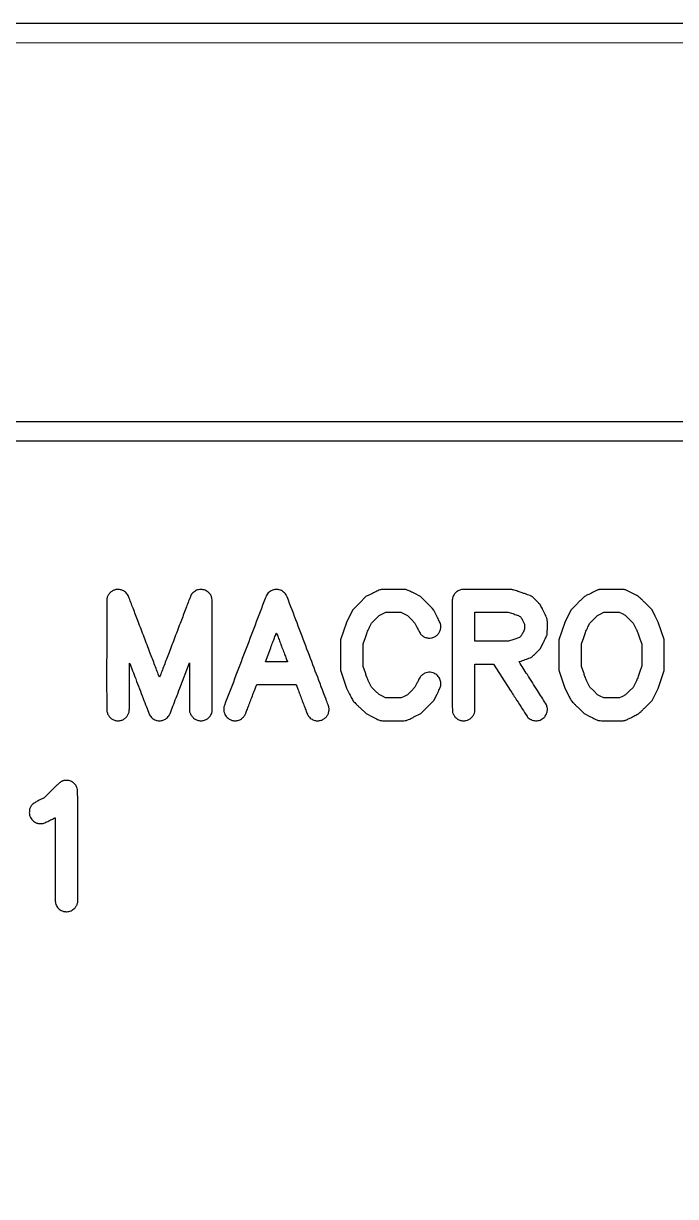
# Model space of a CAD drawing. Extents: x 980 to 25457, y 984 to 49020.
# Drawn here: x 16781 to 20272, y 42737 to 49020 of the extents above; entities that cross this region are included whole.
import ezdxf

# ---------------------------------------------------------------- set-up
doc = ezdxf.new("R2010")
doc.units = 0

msp = doc.modelspace()

# ---------------------------------------------------------------- linework, layer by layer
for points in [[(25353.176636, 36563.461695, -0.000001), (25352.040197, 20064.737908)], [(981.025332, 39243.286233, 0.000001), (980.725995, 36638.380945, 0.000022), (980.440705, 32466.957132, 0.000002), (980.203828, 20941, 0.000003), (980.107189, 12237.212398, 0.000012), (980.209361, 6804.802998)], [(1083.221486, 6831.128539, -0.000012), (1083.127559, 12273.089819, -0.000003), (1083.236026, 20942, -0.000002), (1083.488164, 32350.921193, -0.000022), (1083.779877, 36579.793336, -0.000001), (1084.083373, 39239.060792, -0.032823)], [(1895.500479, 7922.608607, -0.000003), (1895.516153, 10549.853821, -0.000001), (1895.574114, 14934.526042, -0.000001), (1895.654924, 19974.475505, -0.000001), (1895.750479, 25038.650259)], [(25455.283853, 8026.2, 0.000006), (25455.447111, 13939.785085, 0.000004), (25455.5, 20957, 0.000003), (25455.451202, 30583.274766, 0.000015), (25455.249846, 35648.33495)], [(23837.04827, 49018.908979, 0.000001), (21675.802621, 49019.17901, 0.000024), (18681.279442, 49019.402857, 0.000005), (13233.5, 49019.49605, 0.000002), (9165.520775, 49019.509787, 0.000004), (5739.221875, 49019.480206)], [(24540.017364, 25078.057967, 0.000003), (24540.072189, 18212.977995, 0.000025)], [(1792.666637, 28542.695892, 0.000006), (1792.411049, 24569.503036, 0.000003), (1792.195825, 19883.965567, 0.000004), (1792.047621, 15244.749166, 0.000006), (1792, 11426.463451)], [(24642.699465, 18970.575659, 0.000004), (24643, 25073.957926)], [(23728.367996, 45337.206403, 0.000002), (23728.354216, 42876.105371, 0.000002), (23728.361756, 40416.175094, 0.019036)], [(2708.027317, 40429.777448, 0.000002), (2708.046285, 42874.87655, 0.000002), (2708.048936, 45320.157135, 0.014115)], [(23830.974531, 40438.62303, -0.000002), (23830.960256, 42874.830485, -0.000002), (23830.963185, 45310.710508, -0.013332)], [(12051.548069, 39716.029399, -0.00001), (12051.5, 42063, -0.000006), (12051.536126, 44876.122581, -0.000097), (12051.7509, 45853.819334, -0.000018), (12052.019541, 46450.469818, -0.032265), (12053.323218, 46470.5, -0.04562), (12068.813548, 46539.551096, -0.049295), (12096.32043, 46602.775652, -0.049661), (12135.455154, 46658.993885, -0.047603), (12185.417299, 46707.276368, -0.038875), (12229.243921, 46736.968428, -0.037596), (12277.620179, 46759.896312, -0.037267), (12329.30938, 46775.486429, -0.036713), (12383, 46783.328937, -0.017902), (12386.712464, 46783.462085), (13824.671875, 46783.53447, -0.00001), (15406.434288, 46783.581334, -0.000006), (17284.5, 46783.575087, -0.000006), (20407.841099, 46783.489704, -0.000086), (21503.734234, 46783.258111, -0.000014), (22175.694161, 46782.981786, -0.033171)], [(22188.118441, 46885.898062, 0.000002), (21154.696275, 46886.184515, 0.00005), (19747.966021, 46886.42952, 0.00001), (17285.5, 46886.561405, 0.000015), (15404.375221, 46886.565599, 0.000025), (13819.1125, 46886.440676), (12379.739295, 46886.253476, 0.019829), (12371.5, 46885.925507, 0.02688), (12320.362013, 46879.074121, 0.027816), (12270.847225, 46866.823059, 0.027964), (12223.244531, 46849.226176, 0.027823), (12177.81978, 46826.401388, 0.061182), (12088.207502, 46759.196883, 0.061636), (12017.776666, 46672.456937, 0.06151), (11970.502621, 46570.99453, 0.060488), (11948.985865, 46460.5, 0.017832), (11948.415956, 46444.603584, 0.000002), (11948.240306, 45424.10039, 0.000048), (11948.14474, 44107.371698, 0.000013), (11948.246262, 42052.5, 0.000007), (11948.492302, 39326.436677, 0.00009)], [(22164.7084, 37341.415556, -0.000002), (21019.046627, 37341.238715, -0.000042)], [(14149.329828, 37238.536381, 0.000006), (17280.5, 37238.5, 0.000006), (20411.670172, 37238.536381, 0.000086)], [(22508.880463, 44165.819171, -0.000013), (22508.780506, 42053, -0.000007), (22508.543026, 39306.679332, -0.000092)], [(22508.594957, 46441.130711, -0.000003), (22508.777433, 45460.46859, -0.000051)], [(19548.368716, 37341.140756, -0.000012), (17271, 37341.236673, -0.000007), (14300.26361, 37341.473702, -0.000076)], [(12052.00554, 37671.867799, -0.000004), (12051.750672, 38512.850261, -0.000064)], [(2686.03872, 48916.948282), (13227.892158, 48916.783512), (23779.430497, 48916.615531, -0.007403)], [(13126.940203, 37341.762377, -0.000008), (12380.837768, 37342.071856, -0.035149)]]:
    msp.add_lwpolyline(points, format="xyb")
for points in [[(17271.547322, 45986.519385, 0.063975), (17257.134964, 45980.320808, 0.062449), (17244.626698, 45970.63945, 0.062007), (17234.822809, 45958.098741, 0.061453), (17228.357311, 45943.5, 0.07041), (17227.146749, 45935.67969, 0.001484), (17226.753613, 45896.447748, 0.001399), (17226.464192, 45828.408492, 0.000103), (17226.231245, 45642, 0.000228), (17226.154853, 45511.905122, 0.000611), (17226.255911, 45419.234534, 0.000158), (17226.448275, 45346.052121, 0.031893), (17226.932232, 45338.808176, 0.066323), (17231.477585, 45321.920709, 0.071101), (17240.220615, 45307.246723, 0.071656), (17252.655773, 45295.698662, 0.068994), (17268, 45287.950798, 0.044059), (17275.467789, 45286.109388, 0.026617), (17284.540593, 45285.194716, 0.026676), (17293.598534, 45285.249831, 0.046677), (17301.006336, 45286.389953, 0.066667), (17316.640091, 45292.618569, 0.067255), (17330.032141, 45302.72715, 0.067494), (17340.223237, 45315.991205, 0.067959), (17346.484968, 45331.460099, 0.056446), (17347.375298, 45337.958914, 0.002983), (17347.740528, 45358.931211, 0.002474), (17347.965152, 45393.487939, 0.000329), (17348.030409, 45466.460099, -0.000551), (17348.101806, 45519.873477, -0.001255), (17348.301292, 45560.196181, -0.000151), (17348.562138, 45593.815563, -0.761863), (17348.980905, 45593.927249, -0.04078), (17349.61815, 45592.600661, -0.000025), (17364.790392, 45553.043948, -0.000317), (17381.655609, 45508.983335, -0.000194), (17401.508395, 45456.958599, 0.000512), (17421.504913, 45404.657153, 0.0008), (17438.831816, 45359.692275, 0.000204), (17454.054556, 45320.423272, 0.029876), (17456.096882, 45315.969609, 0.051544), (17461.978625, 45307.235995, 0.044216), (17469.807569, 45299.386134, 0.043585), (17479.022783, 45292.928389, 0.04655), (17489.02257, 45288.329017, 0.040995), (17497.003789, 45286.238978, 0.029303), (17506.178023, 45285.173819, 0.02956), (17515.275125, 45285.192984, 0.04623), (17523.006336, 45286.389953, 0.05403), (17535.458166, 45290.991067, 0.051253), (17546.875581, 45298.218146, 0.052255), (17556.3797, 45307.455268, 0.061514), (17563.173665, 45318, 0.020034), (17565.687185, 45323.792243, 0.000231), (17580.814249, 45362.920886, 0.000707), (17598.202294, 45408.149892, 0.000461), (17618.145908, 45460.390251), (17669.5, 45595.280501), (17670, 45464.390251), (17670.5, 45333.5), (17673.170265, 45326.192101, 0.072609), (17682.311596, 45309.269896, 0.078061), (17695.721822, 45296.142523, 0.078844), (17712.387064, 45287.853132, 0.076199), (17731, 45285, 0.076427), (17749.696074, 45287.874564, 0.079909), (17766.35246, 45296.222458, 0.079125), (17779.677983, 45309.457517, 0.072915), (17788.685946, 45326.538132), (17791.5, 45334.5), (17791.77686, 45633.5, 0.000145), (17791.921451, 45860.876176, 0.005212), (17791.391673, 45913.438109, 0.022507), (17789.685928, 45939.438464, 0.085753), (17785.184087, 45955, 0.022058), (17783.05739, 45958.922667, 0.024326), (17780.656318, 45962.512206, 0.022269), (17777.733978, 45966.105925, 0.013947), (17774.018121, 45970.053685, 0.043026), (17764.467814, 45978.126554, 0.055189), (17754.406511, 45983.695063, 0.055329), (17743.391817, 45986.918318, 0.043562), (17731, 45988, 0.043561), (17718.5826, 45986.916113, 0.055624), (17707.567012, 45983.685619, 0.055303), (17697.485578, 45978.087536, 0.042357), (17687.853517, 45969.940774, 0.013191), (17684.018901, 45965.887662, 0.023616), (17681.122405, 45962.335715, 0.026364), (17678.795634, 45958.816356, 0.022559), (17676.718261, 45954.887089, 0.018584), (17674.202577, 45949.003682, 0.000086), (17650.228314, 45886.587145, 0.000406), (17623.043185, 45815.602587, 0.000257), (17591.438848, 45732.75, -0.000222), (17560.035142, 45650.406084, -0.00037), (17533.505567, 45581.089019, -0.000006), (17509.394666, 45518.232922, -0.320683), (17509.074105, 45518.021127, -0.300609), (17508.753617, 45518.250321, -0.000006), (17484.608578, 45581.259529, -0.000359), (17458.041517, 45650.740687, -0.000215), (17426.593393, 45733.271127, 0.000369), (17394.919766, 45816.316373, 0.000584), (17367.619952, 45887.486134, 0.000127), (17343.539809, 45949.996544, 0.025921), (17340.850529, 45956.022095, 0.051221), (17334.912529, 45965.205797, 0.043795), (17326.938879, 45973.530634, 0.043761), (17317.629787, 45980.345761, 0.050923), (17307.722781, 45985.042713, 0.054953), (17300.290676, 45986.792009, 0.020145), (17289.519076, 45987.667314, 0.01996), (17278.778358, 45987.676791, 0.059913)], [(18120, 45986.391799, 0.055057), (18107.629849, 45981.561307, 0.052854), (18096.426699, 45974.094215, 0.053397), (18087.140316, 45964.528724, 0.058753), (18080.431096, 45953.5, 0.016374), (18074.99849, 45940.521077, 0.000017), (17966.232733, 45654.713926, 0.000009), (17856.35144, 45365.929416, 0.031296), (17854.140546, 45358.80718, 0.043554), (17853.264047, 45353.060868, 0.019378), (17853.068045, 45345.395257, 0.019423), (17853.475481, 45337.571174, 0.035184), (17854.504006, 45331.246432, 0.059996), (17858.957618, 45319.098395, 0.052757), (17866.324661, 45307.771563, 0.052564), (17875.930666, 45298.198329, 0.058532), (17887, 45291.231739, 0.020079), (17894.074088, 45288.20205, 0.034149), (17900.226575, 45286.3243, 0.035019), (17906.467745, 45285.330279, 0.022467), (17913.799221, 45285.014781, 0.040686), (17923.982909, 45285.864506, 0.042481), (17933.743277, 45288.351397, 0.042103), (17943.020249, 45292.47816, 0.03859), (17951.765835, 45298.206133, 0.03658), (17955.84718, 45301.859481, 0.018186), (17960.48568, 45307.030336, 0.018187), (17964.740363, 45312.53009, 0.036221), (17967.614751, 45317.221904, 0.027129), (17968.624504, 45319.464895, 0.000149), (17977.113233, 45341.451017, 0.000649), (17986.750299, 45366.53041, 0.000412), (17997.912493, 45395.763873, -0.000152), (18009.082342, 45425.063125, -0.000235), (18018.746526, 45450.354075, -0.000068), (18027.168858, 45472.355112, -0.007651), (18028.328612, 45475.25), (18029.897947, 45479), (18134.91379, 45479, -0.000301), (18200.170374, 45478.960758, -0.003828), (18224.680781, 45478.74361, -0.003471), (18238.998398, 45478.407692, -0.268689), (18240.864046, 45477.25, -0.031175), (18241.519154, 45475.81441, -0.000068), (18250.096242, 45453.411791, -0.000463), (18259.725858, 45428.179855, -0.000288), (18270.980642, 45398.556096, 0.000639), (18282.337717, 45368.726144, 0.000969), (18292.293912, 45342.826463, 0.000348), (18300.937021, 45320.518308, 0.024678), (18302.557219, 45316.887084, 0.055435), (18308.358339, 45308.028429, 0.043482), (18316.419213, 45299.838296, 0.042847), (18325.923075, 45293.041909, 0.049314), (18336.02257, 45288.329017, 0.040995), (18344.003789, 45286.238978, 0.029303), (18353.178023, 45285.173819, 0.02956), (18362.275125, 45285.192984, 0.04623), (18370.006336, 45286.389953, 0.067735), (18385.968487, 45292.788777, 0.069261), (18399.505823, 45303.183363, 0.069727), (18409.618515, 45316.810027, 0.07019), (18415.568075, 45332.661384, 0.037925), (18416.844907, 45341.523048, 0.039619), (18416.739834, 45350.345496, 0.037114), (18415.20709, 45359.533487, 0.026659), (18412.202575, 45369.5, 0.004214), (18400.775887, 45400.368803, 0.000028), (18298.805923, 45668.819889, 0.000006), (18192.55601, 45948.481951, 0.02134), (18189.839593, 45954.805016, 0.058748), (18183.093681, 45965.427545, 0.052467), (18173.826228, 45974.646949, 0.051829), (18162.719977, 45981.834798, 0.054267), (18150.539901, 45986.452872, 0.043933), (18143.946144, 45987.558731, 0.020092), (18135.218409, 45987.892108, 0.020075), (18126.512115, 45987.524977, 0.04503)], [(18700, 45988.044876, 0.034401), (18691.992637, 45986.562354, 0.034582), (18684.278614, 45983.997585, 0.016381), (18673.227442, 45979.02424, 0.002018), (18649.516266, 45967.286241), (18614.5, 45949.775447), (18579.362799, 45914.637724), (18544.225597, 45879.5), (18527.187964, 45845.432046), (18510.15033, 45811.364092), (18494.325165, 45764.932046), (18478.5, 45718.5), (18478.5, 45637), (18478.5, 45555.5), (18494.384106, 45508), (18510.268211, 45460.5), (18526.542426, 45427.995773, 0.003378), (18533.066516, 45415.182267, 0.004428), (18539.207973, 45403.572154, 0.003276), (18544.497648, 45393.934558, 0.041358), (18546.806028, 45390.495773, 0.026008), (18549.671609, 45387.266925, 0.001478), (18559.053223, 45377.799073, 0.00226), (18570.309547, 45366.607886, 0.001656), (18582.896487, 45354.288306), (18614.997559, 45323.076612), (18650.24878, 45305.513213, 0.002967), (18664.526602, 45298.504956, 0.004401), (18677.126166, 45292.549241, 0.003267), (18687.522417, 45287.828687, 0.044305), (18691.460099, 45286.474907, 0.048521), (18696.901437, 45285.676865, 0.006828), (18708.25071, 45285.279446, 0.004527), (18726.494468, 45285.05516, 0.00081), (18760.543317, 45285, 0.001071), (18789.975435, 45285.063073, 0.003188), (18810.142614, 45285.278092, 0.002881), (18824.532714, 45285.606223, 0.041948), (18829.583219, 45286.176343, 0.050927), (18833.939309, 45287.514402, 0.006873), (18842.711467, 45291.363965, 0.006238), (18854.769323, 45297.03697, 0.002352), (18871.5, 45305.262407), (18907.5, 45323.17213), (18942.635277, 45358.336065), (18977.770555, 45393.5), (18994.902926, 45428, 0.002891), (19002.085815, 45442.676844, 0.005059), (19007.840179, 45454.924185, 0.004533), (19012.173786, 45464.626977, 0.041441), (19013.662628, 45469, 0.095744), (19014.890192, 45491.539451, 0.092374), (19007.685928, 45513.226573, 0.092734), (18993.187307, 45530.797573, 0.097431), (18973.55062, 45541.56908, 0.059398), (18958.507373, 45544.443743, 0.062804), (18943.500501, 45543.613272, 0.062915), (18929.192397, 45539.086851, 0.059965), (18916.204112, 45531.090696, 0.047278), (18910.248749, 45525.360695, 0.034035), (18904.720316, 45517.968683, 0.021862), (18898.359553, 45507.122286, 0.005999), (18889.30417, 45489.5), (18876.834523, 45464.5), (18856.667261, 45444.172867), (18836.5, 45423.845735), (18819.761108, 45415.422867), (18803.022216, 45407), (18761.500584, 45407), (18719.978952, 45407), (18702.239476, 45415.922696), (18684.5, 45424.845392), (18664.333186, 45445.172696), (18644.166372, 45465.5), (18633.436731, 45487, -0.006509), (18627.042869, 45500.240629, -0.014517), (18622.606713, 45510.508438, -0.01139), (18618.176739, 45522.421562, -0.002701), (18611.353545, 45542.483697), (18600, 45576.467394), (18600, 45636.598879), (18600, 45696.730364), (18611.91055, 45731.695973, -0.002682), (18618.851173, 45751.718946, -0.010093), (18623.5219, 45764.157191, -0.013214), (18628.022216, 45774.630723, -0.007486), (18633.993796, 45787.080791), (18644.166493, 45807.5), (18664.833246, 45828.327219), (18685.5, 45849.154438), (18703.239476, 45858.077219), (18720.978952, 45867), (18761, 45867), (18801.021048, 45867), (18818.860095, 45858.070035), (18836.699141, 45849.140069), (18856.415276, 45828.820035), (18876.13141, 45808.5), (18889.034747, 45782.890268, 0.004416), (18894.321305, 45772.624484, 0.00513), (18899.53547, 45762.957289, 0.004588), (18904.103938, 45754.867588, 0.030345), (18906.662311, 45750.995923, 0.072585), (18918.072281, 45739.679457, 0.06684), (18932.55188, 45731.714846, 0.066452), (18948.702332, 45727.819031, 0.070193), (18965, 45728.408718, 0.07178), (18981.418359, 45733.84298, 0.070145), (18995.774201, 45743.72794, 0.070311), (19006.810133, 45757.172255, 0.072706), (19013.535322, 45773, 0.040745), (19014.886384, 45780.633267, 0.02781), (19015.222418, 45789.441628, 0.027938), (19014.582077, 45798.157567, 0.043665), (19012.967343, 45805.5, 0.030573), (19011.313318, 45809.830173, 0.002963), (19006.608068, 45820.037811, 0.003753), (19000.830427, 45832.141554, 0.002959), (18994.399857, 45845.160634), (18978.026496, 45877.821268), (18968.626375, 45888.160634, 0.007686), (18963.36239, 45893.77473, 0.001738), (18954.243372, 45903.140069, 0.0018), (18943.64559, 45913.87111, 0.001746), (18932.863127, 45924.635345), (18906.5, 45950.770691), (18872, 45967.904886, 0.002837), (18858.348346, 45974.58858, 0.003786), (18845.871875, 45980.49335, 0.002671), (18835.35762, 45985.304278, 0.038511), (18831.5, 45986.698446, 0.050225), (18826.063523, 45987.628579, 0.010113), (18816.250987, 45988.10839, 0.005474), (18799.822998, 45988.398943, 0.000774), (18766, 45988.574431, 0.001202), (18742.731916, 45988.603196, 0.001714), (18722.06875, 45988.508231, 0.000941), (18704.599165, 45988.335197, 0.025633)], [(19130.5, 45987.964015, 0.081698), (19111.826709, 45982.759702, 0.080358), (19095.684647, 45971.829446, 0.080254), (19083.795706, 45956.353159, 0.081177), (19077.44334, 45937.980569, 0.040905), (19076.55855, 45928.078917, 0.000866), (19076.282289, 45878.964917, 0.001068), (19076.144021, 45800.314202, 0.000139), (19076.253926, 45632.49183, 0.000112), (19076.463773, 45450.972209, 0.001288), (19076.745929, 45379.627816, 0.001063), (19077.113871, 45337.121443, 0.072882), (19078.228883, 45330.045343, 0.055006), (19084.383078, 45315.951289, 0.058093), (19093.37156, 45303.819555, 0.059603), (19104.673946, 45294.337877, 0.063801), (19117.646654, 45288.046915, 0.041695), (19125.352753, 45286.154942, 0.026952), (19134.49509, 45285.205126, 0.027104), (19143.560495, 45285.246509, 0.046844), (19151.006336, 45286.389953, 0.058906), (19165.317824, 45291.836941, 0.062584), (19177.646368, 45300.38689, 0.061855), (19187.590704, 45311.819688, 0.05538), (19194.877182, 45325.758449), (19197.5, 45332.5), (19197.772003, 45460.759237), (19198.044007, 45589.018473), (19248.117781, 45588.759237), (19298.191556, 45588.5), (19386.932468, 45449.258033, 0.000477), (19421.243893, 45395.533695, 0.000752), (19450.807799, 45349.492819, 0.000171), (19476.825604, 45309.138364, 0.031895), (19479.765506, 45305.163046, 0.057905), (19488.151106, 45297.279091, 0.05067), (19498.4917, 45291.113766, 0.04924), (19510.167823, 45287.009938, 0.04819), (19522.506336, 45285.229889, 0.047099), (19535.524957, 45285.844241, 0.057417), (19547.31947, 45288.931274, 0.057484), (19558.092161, 45294.615749, 0.047372), (19568.07693, 45302.941775, 0.07799), (19579.649994, 45318.968854, 0.082909), (19585.450991, 45337.440411, 0.08294), (19584.935334, 45356.78871, 0.078127), (19578.197481, 45375.357544, 0.015125), (19575.887694, 45379.261429, 0.000111), (19555.699569, 45411.125674, 0.00042), (19532.538958, 45447.595947, 0.000269), (19505.591649, 45489.90007, -0.000209), (19478.803951, 45531.942388, -0.000342), (19456.164706, 45567.560412, -0.000024), (19435.8289, 45599.606262, -0.049793), (19435.304039, 45600.65007, -0.027002), (19435.136798, 45601.167853, -0.050101), (19435.067257, 45601.603458, -0.0775), (19435.095919, 45601.899551, -0.342414), (19435.2254, 45602, 0.084884), (19437.913152, 45602.459608, 0.000347), (19466.52016, 45612.560305, 0.000775), (19493.868805, 45622.285811, 0.035142), (19499.359265, 45624.694826, 0.053418), (19502.76893, 45626.980056, 0.009701), (19508.518428, 45631.988228, 0.008381), (19516.114341, 45639.103794, 0.00349), (19526.135091, 45648.947769), (19547.770183, 45670.5), (19564.520503, 45703.987031, 0.00152), (19571.087111, 45717.215292, 0.002035), (19576.958195, 45729.256681, 0.00141), (19581.812032, 45739.388362, 0.021231), (19583.339857, 45742.987031, 0.050013), (19584.523756, 45747.453708, 0.025475), (19585.15159, 45753.232886, 0.010713), (19585.499027, 45762.920584, 0.001148), (19585.771629, 45785.399216, 0.00149), (19585.912253, 45805.929282, 0.008206), (19585.77344, 45816.996426, 0.015218), (19585.345945, 45824.186408, 0.032284), (19584.488759, 45829.695127, 0.038849), (19582.912539, 45834.853191, 0.011328), (19579.701037, 45842.515574, 0.008001), (19574.686316, 45853.291915, 0.002498), (19566.826004, 45869.295911, 0.003003), (19560.378181, 45882.06695, 0.003788), (19554.251695, 45893.802549, 0.003021), (19548.982424, 45903.569524, 0.030182), (19546.512009, 45907.5, 0.028956), (19543.802318, 45910.855139, 0.00465), (19538.08482, 45917.034834, 0.005128), (19531.200968, 45924.189277, 0.004481), (19523.85758, 45931.533478, 0.003546), (19513.963792, 45941.115673, 0.014161), (19507.698043, 45946.768163, 0.022902), (19502.942852, 45950.457709, 0.035581), (19498.5, 45953.1387, 0.02948), (19493.768534, 45955.211306, 0.002113), (19480.295256, 45960.124874, 0.002963), (19464.157319, 45965.82527, 0.002234), (19446.35619, 45971.905781, 0.00146), (19421.955341, 45980.039808, 0.007157), (19408.089063, 45984.398083, 0.012405), (19398.947095, 45986.883048, 0.033959), (19392.35619, 45988.032793, 0.026061), (19377.550014, 45988.813884, 0.000215), (19261.301737, 45988.833274, 0.000208), (19144.869909, 45988.754206, 0.026926)], [(19867.352065, 45988.012728, 0.009693), (19864.332976, 45987.619572, 0.008314), (19861.172292, 45987.091625, 0.008399), (19858.317384, 45986.516072, 0.023675), (19856.352065, 45985.986778, 0.038263), (19849.30368, 45983.114971, 0.001183), (19821.316882, 45969.04764, 0.001553), (19794.011291, 45955.135017, 0.026572), (19785.322675, 45950.073709, 0.04238), (19781.512713, 45947.084231, 0.003115), (19771.840299, 45937.95986, 0.00412), (19760.027927, 45926.489233, 0.002578), (19746.38072, 45912.876942), (19713.26144, 45879.5), (19696.155218, 45845.330989), (19679.048995, 45811.161979), (19663.274498, 45764.830989), (19647.5, 45718.5), (19647.5, 45637), (19647.5, 45555.5), (19663.390262, 45508), (19679.280523, 45460.5), (19694.761148, 45429.5, 0.001996), (19700.938965, 45417.251453, 0.002601), (19706.69604, 45406.093406, 0.001933), (19711.604163, 45396.788783, 0.023902), (19713.651819, 45393.349893, 0.045017), (19716.280908, 45390.06412, 0.00228), (19725.824361, 45380.209527, 0.003634), (19737.320188, 45368.616472, 0.002623), (19750.301685, 45355.848796), (19783.541504, 45323.497807), (19816.131657, 45306.742898, 0.001774), (19829.043353, 45300.162688, 0.002331), (19840.878374, 45294.253074, 0.001698), (19850.835478, 45289.381001, 0.02222), (19854.610905, 45287.752518, 0.060048), (19860.078014, 45286.398145, 0.021672), (19868.072976, 45285.760762, 0.007302), (19882.758311, 45285.443284, 0.000472), (19925.5, 45285.183893, 0.000989), (19956.910464, 45285.085014, 0.003335), (19977.445079, 45285.197945, 0.003649), (19991.587171, 45285.4733, 0.036095), (19997.5, 45286.06014, 0.044058), (20002.540129, 45287.396295, 0.017383), (20009.204396, 45290.073282, 0.010075), (20019.089037, 45294.68911, 0.002127), (20036.141849, 45303.165073, 0.002007), (20048.687391, 45309.530623, 0.002553), (20060.209736, 45315.509774, 0.001996), (20069.823043, 45320.609847, 0.021151), (20073.641849, 45322.868199, 0.041896), (20077.449214, 45325.823683, 0.002907), (20087.392951, 45335.080734, 0.003975), (20099.43158, 45346.60133, 0.002588), (20113.159288, 45360.087896), (20146.818575, 45393.5), (20163.027727, 45425.926632), (20179.236878, 45458.353264), (20195.368439, 45505.926632), (20211.5, 45553.5), (20211.5, 45636.5), (20211.5, 45719.5), (20195.673964, 45765.934636), (20179.847928, 45812.369271), (20163.303991, 45845.434636), (20146.760055, 45878.5), (20112.630028, 45912.835397, 0.001719), (20099.262791, 45926.190929, 0.002486), (20087.350696, 45937.894096, 0.001277), (20077.178507, 45947.738521, 0.04085), (20074.5, 45949.925943, 0.033488), (20065.451497, 45955.303384, 0.002015), (20037.15411, 45969.508135, 0.00159), (20008.207175, 45983.778609, 0.0463), (20000.5, 45986.699948, 0.050342), (19995.05054, 45987.630769, 0.010022), (19985.169452, 45988.110732, 0.005433), (19968.617467, 45988.402542, 0.000766), (19934.5, 45988.581017, 0.001263), (19910.994231, 45988.608576, 0.001777), (19890.025294, 45988.505642, 0.001036), (19872.342923, 45988.319345, 0.02438)], [(19405.954566, 45856.848481, -0.006603), (19430.851022, 45848.182865, -0.074665), (19440.003191, 45843.216107, -0.099784), (19446.251846, 45836.17191, -0.015651), (19455.118912, 45819.762453), (19464, 45802.021048), (19464, 45788.499416), (19464, 45774.977784), (19455.587147, 45758.238892, -0.005259), (19451.00736, 45749.36057, -0.018221), (19447.777574, 45743.761196, -0.027182), (19444.943833, 45739.740925, -0.032277), (19441.837147, 45736.289384), (19436.5, 45731.078769), (19406.778909, 45721.039384), (19377.057819, 45711), (19287.528909, 45711), (19198, 45711), (19198, 45789), (19198, 45867), (19286.749739, 45867), (19375.499477, 45867)], [(19986.261761, 45858.899058), (20002.5, 45850.798116), (20023.836247, 45829.649058), (20045.172495, 45808.5), (20056.19598, 45786.539402, -0.006413), (20062.766918, 45773.019225, -0.014125), (20067.359314, 45762.490992, -0.011051), (20071.978202, 45750.255766, -0.002628), (20079.109733, 45729.677907), (20091, 45694.777009), (20091, 45636.622881), (20091, 45578.468753), (20079.146471, 45542.984376, -0.002438), (20071.887626, 45521.601962, -0.011757), (20067.415701, 45509.562955, -0.015341), (20062.936736, 45499.253467, -0.006245), (20056.241822, 45485.5), (20045.190703, 45463.5), (20024.345351, 45443.434916), (20003.5, 45423.369832), (19987.582643, 45415.184916), (19971.665287, 45407), (19929.821535, 45407), (19887.977784, 45407), (19871.238892, 45415.422953), (19854.5, 45423.845905), (19833.833107, 45444.672953), (19813.166215, 45465.5), (19802.436652, 45487, -0.006509), (19796.042878, 45500.240554, -0.014516), (19791.606698, 45510.50848, -0.01139), (19787.176682, 45522.421739, -0.002701), (19780.353545, 45542.483697), (19769, 45576.467394), (19769, 45636.598879), (19769, 45696.730364), (19780.910071, 45731.69457, -0.002616), (19787.973337, 45752.080081, -0.010698), (19792.588983, 45764.336449, -0.01398), (19797.097318, 45774.72292, -0.007039), (19803.332345, 45787.579388), (19813.844547, 45808.5), (19834.314934, 45828.883608), (19854.785321, 45849.267217), (19871.64266, 45858.029714), (19888.5, 45866.792211), (19929.261761, 45866.896105), (19970.023522, 45867)], [(18164.95376, 45677.984023, -0.000459), (18176.045167, 45648.674537, -0.000763), (18185.332581, 45623.949804, -0.000026), (18193.691628, 45601.589454, -0.293816), (18193.6275, 45601.294166, -0.198641), (18193.321769, 45601.167341, -0.000039), (18176.222633, 45601.150833, -0.000826), (18157.267415, 45601.165305, -0.000499), (18134.812608, 45601.241941), (18076.308001, 45601.5), (18104.93628, 45676.5, -0.00002), (18115.964669, 45705.388514, -0.000033), (18125.372748, 45730.024856, -0.000005), (18133.72238, 45751.884584, -0.002083), (18134.305819, 45753.393128, -0.028025), (18134.623137, 45754.086417, -0.053384), (18134.964848, 45754.594634, -0.087089), (18135.275489, 45754.855459, -0.339763), (18135.508407, 45754.824926, -0.105225), (18135.791806, 45754.388302, -0.000025), (18144.348278, 45732.062612, -0.000506), (18153.807409, 45707.302966, -0.000307)], [(16999.489906, 44964.983535, 0.025395), (16994.147044, 44963.636047, 0.021094), (16988.619767, 44961.680771, 0.021114), (16983.28339, 44959.269378, 0.02562), (16978.514021, 44956.552119, 0.043913), (16974.559768, 44953.503021, 0.002339), (16962.920234, 44942.674595, 0.003467), (16948.661498, 44929.097204, 0.002057), (16931.841754, 44912.723106), (16890.967433, 44872.602995), (16865.150586, 44859.274489, 0.004419), (16854.516449, 44853.6648, 0.005934), (16844.987658, 44848.383182, 0.005592), (16837.244335, 44843.854825, 0.034463), (16833.460617, 44841.214493, 0.043545), (16828.132311, 44836.097279, 0.026823), (16822.764198, 44829.250591, 0.026751), (16818.131564, 44821.825418, 0.041461), (16815.042741, 44814.935561, 0.047848), (16813.140276, 44807.259684, 0.025528), (16812.199281, 44797.516883, 0.025537), (16812.256061, 44787.767712, 0.04966), (16813.465128, 44780.086583, 0.054843), (16818.188434, 44767.723675, 0.052575), (16825.540243, 44756.491872, 0.052967), (16835.012425, 44747.115046, 0.05749), (16846, 44740.231739, 0.020079), (16853.074088, 44737.20205, 0.034149), (16859.226575, 44735.3243, 0.035019), (16865.467745, 44734.330279, 0.022467), (16872.799221, 44734.014781, 0.038679), (16881.949647, 44734.741371, 0.045566), (16890.372649, 44736.870836, 0.026448), (16901.306988, 44741.385647, 0.004845), (16920.962547, 44750.981264, -0.000678), (16931.743256, 44756.356021, -0.001106), (16940.903158, 44760.881996, -0.00011), (16949.105367, 44764.909977, -0.114565), (16949.493104, 44765, -0.413523), (16949.702024, 44764.791572, -0.000005), (16949.8562, 44699.126563, -0.000353), (16949.974281, 44626.738863, -0.000212), (16950.017364, 44540.75, 0.000216), (16950.103882, 44371.013043, 0.006974), (16950.719155, 44329.694791, 0.029982), (16952.573617, 44308.862552, 0.082937), (16957.108919, 44294.90753, 0.050996), (16963.667843, 44284.931877, 0.048838), (16972.196719, 44276.329815, 0.048494), (16982.294588, 44269.493007, 0.048792), (16993.5, 44264.745651, 0.020251), (16997.476013, 44263.676279, 0.02558), (17001.228148, 44263.027971, 0.021888), (17005.461563, 44262.704857, 0.010031), (17011, 44262.636471, 0.045395), (17023.859414, 44263.906479, 0.05543), (17035.401823, 44267.475894, 0.055922), (17045.797361, 44273.461002, 0.047481), (17055.250617, 44281.90398, 0.021023), (17059.755206, 44287.199558, 0.031944), (17063.160421, 44292.188129, 0.03085), (17065.982924, 44297.698031, 0.017964), (17068.710021, 44304.609851), (17071.5, 44312.5), (17071.5, 44613, 0.000137), (17071.43858, 44837.109692, 0.004618), (17070.915743, 44890.540738, 0.018404), (17069.437007, 44917.001707, 0.08839), (17065.440843, 44931.5, 0.041873), (17060.458328, 44940.023901, 0.040271), (17054.066507, 44947.718667, 0.040322), (17046.532628, 44954.280298, 0.04223), (17038.154114, 44959.434749, 0.045415), (17029.218525, 44962.965899, 0.035774), (17019.04643, 44965.177187, 0.036036), (17008.760787, 44965.903502, 0.04872)]]:
    msp.add_lwpolyline(points, format="xyb", close=True)

doc.saveas('drawing.dxf')
